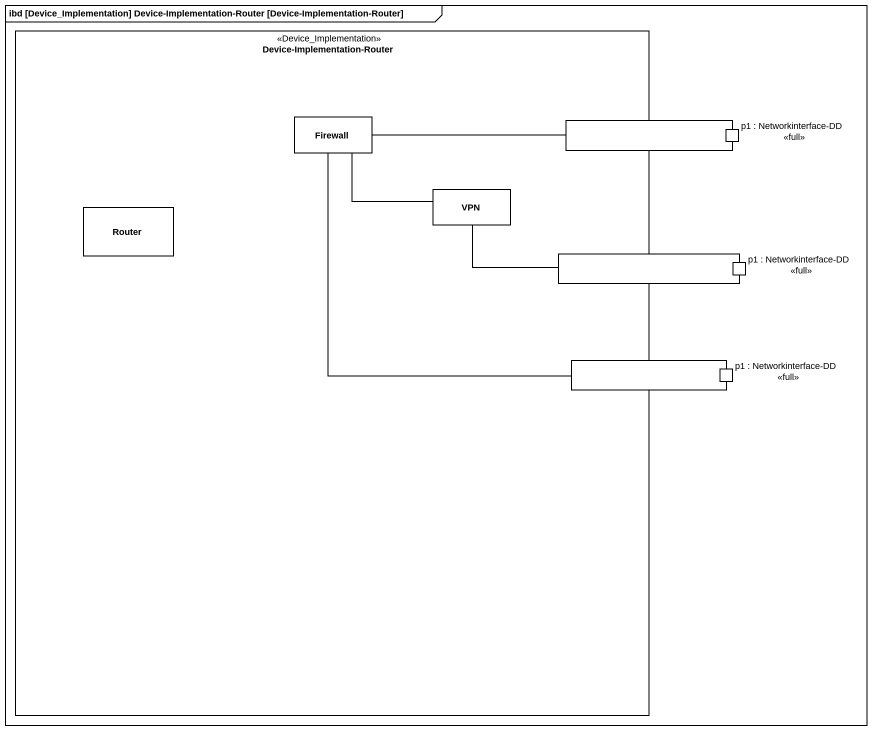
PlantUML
@startuml
mainframe ibd [Device_Implementation] Device-Implementation-Router [Device-Implementation-Router]
rectangle "Device-Implementation-Router" as Device_Implementation_Router <<Device_Implementation>> {
  rectangle Firewall
  port " " as port1
  port "p1 : Networkinterface-DD <<full>>" as p1_Networkinterface_DD_full
  rectangle VPN
  rectangle Router
  port " " as port2
  port "p1 : Networkinterface-DD <<full>>" as p1_Networkinterface_DD_full_2
  port " " as port3
  port "p1 : Networkinterface-DD <<full>>" as p1_Networkinterface_DD_full_3
}
Firewall -right- VPN
Firewall -- port3
port1 -left- Firewall
VPN -right- port2
@enduml
